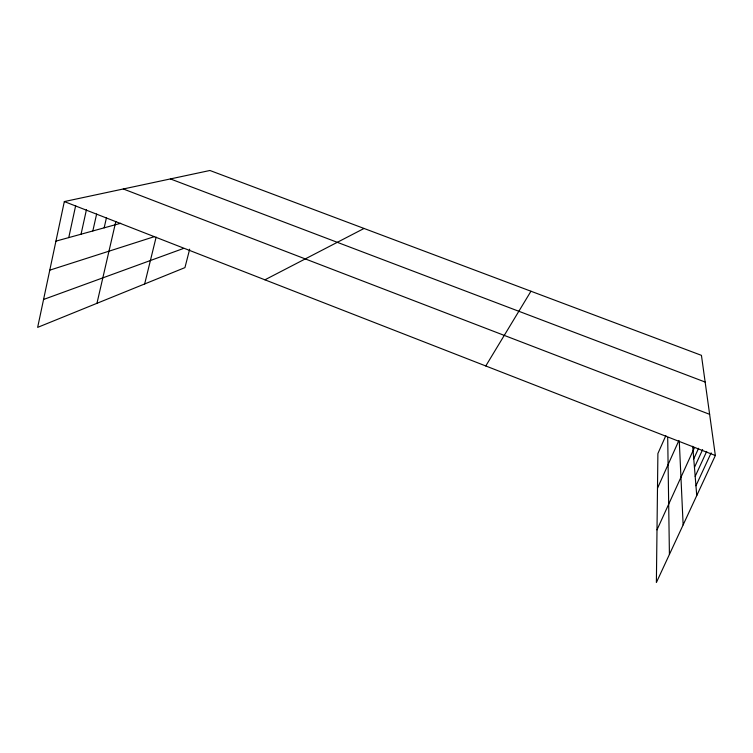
<?xml version="1.0" encoding="UTF-8"?>
<svg xmlns="http://www.w3.org/2000/svg" width="753" height="753" viewBox="0 0 753 753"><rect width="100%" height="100%" fill="white"/><g stroke="black" fill="none" stroke-linecap="round" stroke-linejoin="round"><path stroke-width="1.13" d="M665.84 435.629L657.896 453.541L656.381 582.511L715.35 455.518L701.438 355.35L209.918 170.489L64.325 201.569L37.65 327.376L184.937 267.616L189.681 249.168M68.758 237.6L75.658 205.682M81.051 234.211L86.454 209.626M92.835 230.955L96.629 214.021M104.159 227.839L106.493 217.561M96.958 303.318L115.821 221.476M144.661 283.956L156.135 237.11M657.491 488.208L678.754 440.834M657.002 529.848L694.548 447.442M693.758 458.85L698.586 448.27M694.454 467.415L702.624 449.597M695.179 476.376L706.681 451.424M695.951 485.751L711.152 452.873M485.779 365.967L530.959 291.232M264.924 279.815L364.047 228.46M43.57 299.468L183.007 248.631M49.783 270.158L154.205 236.696M55.938 241.139L120.687 223.274M170.394 178.922L705.147 382.044M123.304 188.975L709.627 414.329M64.325 201.569L715.35 455.518M692.732 446.284L696.751 495.578M679.272 440.957L683.14 524.888M667.704 437.766L669.417 554.434"/></g></svg>
